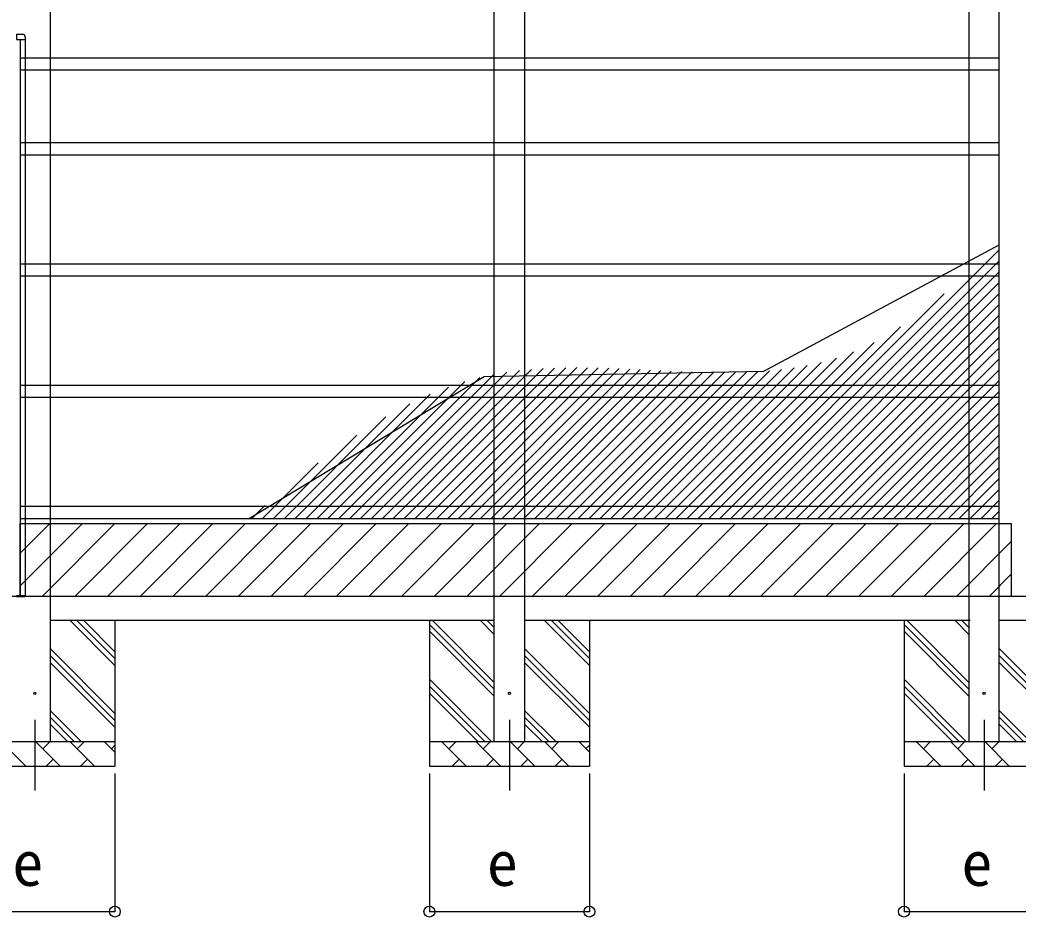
# Model space of a CAD drawing. Units: millimetres, scale not verified. Extents: x -13125 to 13125, y -19494 to 19412.
# Drawn here: x -3366 to 751, y -14368 to -10668 of the extents above; entities that cross this region are included whole.
import ezdxf
from ezdxf.enums import TextEntityAlignment as Align

# ---------------------------------------------------------------- set-up
doc = ezdxf.new("R2010")
doc.units = ezdxf.units.MM
doc.header["$LTSCALE"] = 70
for name, color, linetype in [('0-4_YKK_12', 2, 'Continuous'), ('0-6_YKK_A1', 4, 'Continuous'), ('0-7_YKK_D', 6, 'Continuous')]:
    doc.layers.add(name, color=color, linetype=linetype)
doc.styles.add('ＭＳ ゴシック', font='')
doc.styles.get('ＭＳ ゴシック').set_extended_font_data('MS Gothic')

msp = doc.modelspace()

# ---------------------------------------------------------------- linework, layer by layer
at = {"layer": '0-4_YKK_12'}
for p, q in [((-3304.33, -13554.08), (-3304.33, -13845)), ((-1346.67, -13554.08), (-1346.67, -13845)), ((611, -13554.08), (611, -13845))]:
    msp.add_line(p, q, dxfattribs=at)
at = {"layer": '0-6_YKK_A1'}
for p, q in [((-3241.83, -10404.89), (-3241.83, -12963.08)), ((-1409.17, -12963.08), (-1409.17, -10404.91)), ((-1284.17, -10404.89), (-1284.17, -12963.08)), ((548.5, -10404.89), (548.5, -12963.08)), ((673.5, -12965.08), (673.5, -10404.91)), ((-3379.83, -10726.8), (-3354.63, -10726.8)), ((-3344.63, -10736.8), (-3344.63, -10749)), ((-3364.83, -10749), (-3364.83, -13043)), ((673.5, -10825), (-3364.83, -10825)), ((673.5, -10875), (-3364.83, -10875)), ((673.5, -11175), (-3364.83, -11175)), ((673.5, -11225), (-3364.83, -11225)), ((-435.3, -12725), (673.5, -11616.19)), ((673.5, -11675), (-3364.83, -11675)), ((-390.4, -12725), (673.5, -11661.1)), ((673.5, -11725), (-3364.83, -11725)), ((-345.5, -12725), (673.5, -11706)), ((-300.6, -12725), (673.5, -11750.9)), ((-480.2, -12725), (447, -11797.79)), ((-255.7, -12725), (673.5, -11795.8)), ((-210.8, -12725), (673.5, -11840.7)), ((-165.89, -12725), (673.5, -11885.6)), ((-525.1, -12725), (267.02, -11932.87)), ((-120.99, -12725), (673.5, -11930.5)), ((-76.09, -12725), (673.5, -11975.4)), ((-570.01, -12725), (157.34, -11997.66)), ((-31.19, -12725), (673.5, -12020.31)), ((-659.81, -12725), (2.43, -12062.76)), ((-614.91, -12725), (73.09, -12036.99)), ((-1782.34, -12725), (-1160.64, -12103.3)), ((-1737.44, -12725), (-1114.56, -12102.12)), ((-1692.54, -12725), (-1069.3, -12101.76)), ((-1647.64, -12725), (-1024.7, -12102.06)), ((-1602.74, -12725), (-980.64, -12102.9)), ((-1557.83, -12725), (-937, -12104.16)), ((-794.51, -12725), (-172.48, -12102.97)), ((-749.61, -12725), (-118.14, -12093.53)), ((-704.71, -12725), (-60.34, -12080.63)), ((13.71, -12725), (673.5, -12065.21)), ((-2051.75, -12725), (-1469.19, -12142.44)), ((-2006.85, -12725), (-1411.72, -12129.87)), ((-1961.95, -12725), (-1357.53, -12120.58)), ((-1917.04, -12725), (-1305.81, -12113.77)), ((-1872.14, -12725), (-1256.01, -12108.86)), ((-1827.24, -12725), (-1207.71, -12105.47)), ((-1512.93, -12725), (-893.69, -12105.76)), ((-1468.03, -12725), (-850.63, -12107.6)), ((-1423.13, -12725), (-807.73, -12109.59)), ((-1378.23, -12725), (-764.9, -12111.67)), ((-1333.33, -12725), (-722.08, -12113.75)), ((-1288.43, -12725), (-679.19, -12115.76)), ((-1243.53, -12725), (-636.14, -12117.61)), ((-1198.62, -12725), (-592.86, -12119.24)), ((-1153.72, -12725), (-549.26, -12120.53)), ((-1108.82, -12725), (-505.23, -12121.41)), ((-1063.92, -12725), (-460.67, -12121.75)), ((-1019.02, -12725), (-415.45, -12121.43)), ((-974.12, -12725), (-369.41, -12120.29)), ((-929.22, -12725), (-322.37, -12118.15)), ((-884.31, -12725), (-274.09, -12114.78)), ((-839.41, -12725), (-224.27, -12109.85)), ((58.61, -12725), (673.5, -12110.11)), ((673.5, -12175), (-3364.83, -12175)), ((-2141.55, -12725), (-1598.44, -12181.88)), ((-2096.65, -12725), (-1531.04, -12159.39)), ((103.51, -12725), (673.5, -12155.01)), ((673.5, -12225), (-3364.83, -12225)), ((-2186.45, -12725), (-1673.05, -12211.6)), ((148.41, -12725), (673.5, -12199.91)), ((-2231.35, -12725), (-1757.49, -12251.13)), ((193.32, -12725), (673.5, -12244.81)), ((-2276.25, -12725), (-1856.07, -12304.82)), ((238.22, -12725), (673.5, -12289.71)), ((283.12, -12725), (673.5, -12334.61)), ((-2321.16, -12725), (-1976.76, -12380.6)), ((328.02, -12725), (673.5, -12379.52)), ((372.92, -12725), (673.5, -12424.42)), ((417.82, -12725), (673.5, -12469.32)), ((-2366.06, -12725), (-2135.33, -12494.27)), ((462.72, -12725), (673.5, -12514.22)), ((507.62, -12725), (673.5, -12559.12)), ((552.53, -12725), (673.5, -12604.02)), ((673.5, -12675), (-3364.83, -12675)), ((-2410.96, -12725), (-2356.24, -12670.28)), ((597.43, -12725), (673.5, -12648.92)), ((642.33, -12725), (673.5, -12693.82)), ((673.5, -12725), (-3364.83, -12725)), ((-3364.83, -12866.62), (-3243.21, -12745)), ((-3364.83, -13001.32), (-3108.51, -12745)), ((-3273.8, -13045), (-2973.8, -12745)), ((-3139.1, -13045), (-2839.1, -12745)), ((-3004.4, -13045), (-2704.4, -12745)), ((-2869.69, -13045), (-2569.69, -12745)), ((-2734.99, -13045), (-2434.99, -12745)), ((-2600.28, -13045), (-2300.28, -12745)), ((-2465.58, -13045), (-2165.58, -12745)), ((-2330.88, -13045), (-2030.88, -12745)), ((-2196.17, -13045), (-1896.17, -12745)), ((-2061.47, -13045), (-1761.47, -12745)), ((-1926.77, -13045), (-1626.77, -12745)), ((-1792.06, -13045), (-1492.06, -12745)), ((-1657.36, -13045), (-1357.36, -12745)), ((-1522.65, -13045), (-1222.65, -12745)), ((-1387.95, -13045), (-1087.95, -12745)), ((-1253.25, -13045), (-953.25, -12745)), ((-1118.54, -13045), (-818.54, -12745)), ((-983.84, -13045), (-683.84, -12745)), ((-849.13, -13045), (-549.13, -12745)), ((-714.43, -13045), (-414.43, -12745)), ((-579.73, -13045), (-279.73, -12745)), ((-445.02, -13045), (-145.02, -12745)), ((-310.32, -13045), (-10.32, -12745)), ((-175.62, -13045), (124.38, -12745)), ((-40.91, -13045), (259.09, -12745)), ((93.79, -13045), (393.79, -12745)), ((228.5, -13045), (528.5, -12745)), ((363.2, -13045), (663.2, -12745)), ((497.9, -13045), (723.5, -12819.4)), ((632.61, -13045), (723.5, -12954.11)), ((1137.68, -13045), (-6084.07, -13045)), ((-3379.83, -13045.7), (-3344.63, -13045.7)), ((-3344.63, -13045.7), (-3344.63, -13043)), ((-1409.17, -13145), (-3241.83, -13145)), ((-2974.33, -13330.05), (-3159.38, -13145)), ((-2974.33, -13301.77), (-3131.1, -13145)), ((-2974.33, -13273.48), (-3102.81, -13145)), ((-2974.33, -13145), (-2974.33, -13745)), ((-1676.67, -13145), (-1676.67, -13745)), ((-1409.17, -13428.38), (-1676.67, -13160.88)), ((-1409.17, -13400.1), (-1664.26, -13145)), ((-1409.17, -13202.11), (-1466.27, -13145)), ((-1409.17, -13173.82), (-1437.99, -13145)), ((553.5, -13145), (-1284.17, -13145)), ((-1016.67, -13330.05), (-1201.72, -13145)), ((-1016.67, -13301.77), (-1173.43, -13145)), ((-1016.67, -13273.48), (-1145.15, -13145)), ((-1016.67, -13145), (-1016.67, -13745)), ((281, -13145), (281, -13745)), ((548.5, -13428.38), (281, -13160.88)), ((548.5, -13400.1), (293.4, -13145)), ((548.5, -13202.11), (491.39, -13145)), ((548.5, -13173.82), (519.68, -13145)), ((1137.68, -13145), (673.5, -13145)), ((-1409.17, -13456.67), (-1676.67, -13189.17)), ((548.5, -13456.67), (281, -13189.17)), ((-2974.33, -13528.04), (-3241.83, -13260.54)), ((-2974.33, -13556.32), (-3241.83, -13288.82)), ((-1016.67, -13528.04), (-1284.17, -13260.54)), ((-1016.67, -13556.32), (-1284.17, -13288.82)), ((941, -13528.04), (673.5, -13260.54)), ((941, -13556.32), (673.5, -13288.82)), ((-2974.33, -13584.61), (-3241.83, -13317.11)), ((-1016.67, -13584.61), (-1284.17, -13317.11)), ((941, -13584.61), (673.5, -13317.11)), ((-1418.82, -13645), (-1676.67, -13387.16)), ((-1447.11, -13645), (-1676.67, -13415.44)), ((538.84, -13645), (281, -13387.16)), ((510.56, -13645), (281, -13415.44)), ((-1475.39, -13645), (-1676.67, -13443.73)), ((482.27, -13645), (281, -13443.73)), ((-3111.93, -13645), (-3241.83, -13515.1)), ((-3140.22, -13645), (-3241.83, -13543.38)), ((-1154.26, -13645), (-1284.17, -13515.1)), ((-1182.55, -13645), (-1284.17, -13543.38)), ((803.4, -13645), (673.5, -13515.1)), ((775.12, -13645), (673.5, -13543.38)), ((-3168.5, -13645), (-3241.83, -13571.67)), ((-1210.83, -13645), (-1284.17, -13571.67)), ((746.83, -13645), (673.5, -13571.67)), ((-2974.33, -13645), (-3634.33, -13645)), ((-3341.49, -13745), (-3441.49, -13645)), ((-3200.07, -13745), (-3300.07, -13645)), ((-3271.52, -13673.55), (-3242.96, -13645)), ((-3058.65, -13745), (-3158.65, -13645)), ((-3130.09, -13673.55), (-3101.54, -13645)), ((-2974.33, -13687.89), (-3017.23, -13645)), ((-2988.67, -13673.55), (-2974.33, -13659.21)), ((-1673.38, -13645), (-1676.67, -13641.72)), ((-1016.67, -13645), (-1676.67, -13645)), ((-1525.24, -13745), (-1625.24, -13645)), ((-1596.69, -13673.55), (-1568.14, -13645)), ((-1383.82, -13745), (-1483.82, -13645)), ((-1455.27, -13673.55), (-1426.72, -13645)), ((-1242.4, -13745), (-1342.4, -13645)), ((-1313.85, -13673.55), (-1285.3, -13645)), ((-1100.98, -13745), (-1200.98, -13645)), ((-1172.43, -13673.55), (-1143.87, -13645)), ((-1016.67, -13687.89), (-1059.56, -13645)), ((-1031.01, -13673.55), (-1016.67, -13659.21)), ((284.28, -13645), (281, -13641.72)), ((941, -13645), (281, -13645)), ((432.42, -13745), (332.42, -13645)), ((360.97, -13673.55), (389.53, -13645)), ((573.84, -13745), (473.84, -13645)), ((502.4, -13673.55), (530.95, -13645)), ((715.26, -13745), (615.26, -13645)), ((643.82, -13673.55), (672.37, -13645)), ((-3634.33, -13745), (-2974.33, -13745)), ((-3228.62, -13716.45), (-3257.18, -13745)), ((-3087.2, -13716.45), (-3115.75, -13745)), ((-1676.67, -13745), (-1016.67, -13745)), ((-1553.8, -13716.45), (-1582.35, -13745)), ((-1412.38, -13716.45), (-1440.93, -13745)), ((-1270.96, -13716.45), (-1299.51, -13745)), ((-1129.53, -13716.45), (-1158.09, -13745)), ((281, -13745), (941, -13745)), ((403.87, -13716.45), (375.31, -13745)), ((545.29, -13716.45), (516.74, -13745)), ((686.71, -13716.45), (658.16, -13745))]:
    msp.add_line(p, q, dxfattribs=at)
for points in [[(-3379.83, -10726.8), (-3379.83, -10749), (-3344.63, -10749)], [(-3379.83, -10749), (-3344.83, -10749), (-3344.83, -13043), (-3379.83, -13043)], [(-2422.59, -12725), (-1450.25, -12137.96), (-297.81, -12116.6), (673.5, -11595.9)], [(-3241.83, -12963.08), (-3241.83, -13045), (-3241.83, -13645)], [(-1409.17, -13645), (-1409.17, -13045), (-1409.17, -12963.08)], [(-1284.17, -12963.08), (-1284.17, -13045), (-1284.17, -13645)], [(548.5, -12963.08), (548.5, -13045), (548.5, -13645)], [(673.5, -13645), (673.5, -13045), (673.5, -12965.08)], [(-3379.83, -13045.7), (-3379.83, -13043), (-3344.63, -13043)]]:
    msp.add_lwpolyline(points, dxfattribs=at)
msp.add_lwpolyline([(-3364.83, -12745), (723.5, -12745), (723.5, -13045), (-3364.83, -13045)], close=True, dxfattribs=at)
for centre in [(-3304.33, -13445), (-1346.67, -13445), (611, -13445)]:
    msp.add_circle(centre, 4.5, dxfattribs=at)
msp.add_arc((-3354.63, -10736.8), 10, 0, 90, dxfattribs=at)
at = {"layer": '0-7_YKK_D'}
for p, q in [((-2974.33, -13775), (-2974.33, -14346)), ((-1676.67, -13775), (-1676.67, -14346)), ((-1016.67, -13775), (-1016.67, -14346)), ((281, -13775), (281, -14346)), ((-3634.33, -14345), (-2974.33, -14345)), ((-1676.67, -14345), (-1016.67, -14345)), ((281, -14345), (941, -14345))]:
    msp.add_line(p, q, dxfattribs=at)
for centre in [(-2974.33, -14345), (-1676.67, -14345), (-1016.67, -14345), (281, -14345)]:
    msp.add_circle(centre, 22.5, dxfattribs=at)

# ---------------------------------------------------------------- texts
at = {"layer": '0-7_YKK_D', "style": 'ＭＳ ゴシック'}
for p in [(-3397.06, -14295), (-1439.39, -14295), (518.27, -14295)]:
    msp.add_text('e', height=187, dxfattribs=at).set_placement(p, align=Align.BOTTOM_LEFT)

doc.saveas('drawing.dxf')
